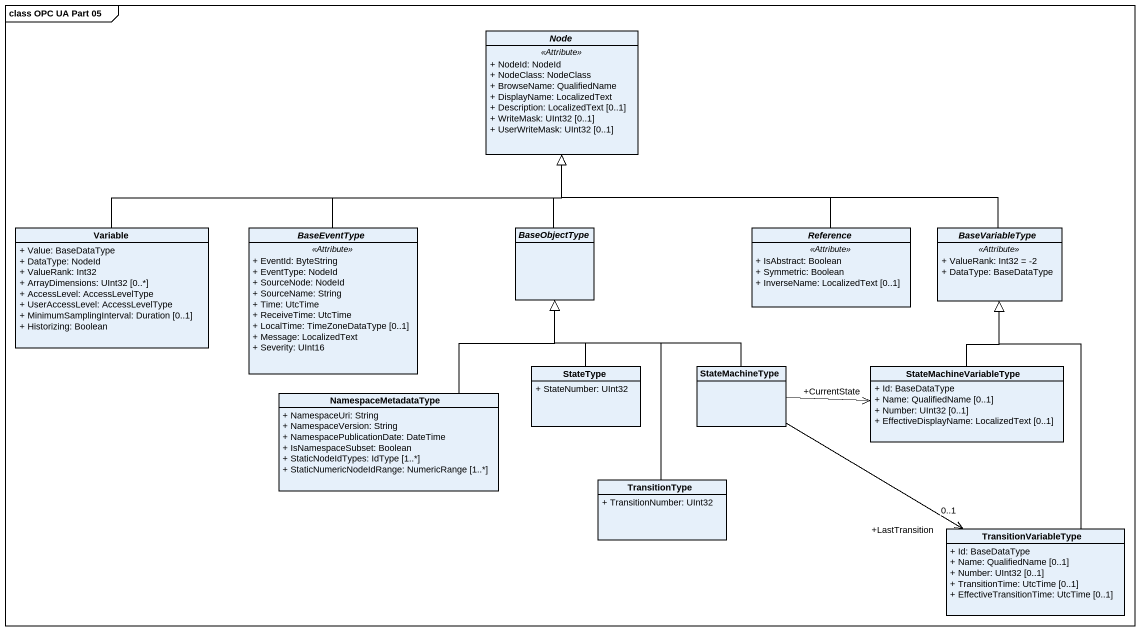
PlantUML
@startuml
mainframe class OPC UA Part 05
hide circle
hide empty members
skinparam classAttributeIconSize 0
abstract class "Node" as Node_ {
  .. <<Attribute>> ..
  + NodeId: NodeId
  + NodeClass: NodeClass
  + BrowseName: QualifiedName
  + DisplayName: LocalizedText
  + Description: LocalizedText [0..1]
  + WriteMask: UInt32 [0..1]
  + UserWriteMask: UInt32 [0..1]
}
class Variable {
  + Value: BaseDataType
  + DataType: NodeId
  + ValueRank: Int32
  + ArrayDimensions: UInt32 [0..*]
  + AccessLevel: AccessLevelType
  + UserAccessLevel: AccessLevelType
  + MinimumSamplingInterval: Duration [0..1]
  + Historizing: Boolean
}
abstract class BaseEventType {
  .. <<Attribute>> ..
  + EventId: ByteString
  + EventType: NodeId
  + SourceNode: NodeId
  + SourceName: String
  + Time: UtcTime
  + ReceiveTime: UtcTime
  + LocalTime: TimeZoneDataType [0..1]
  + Message: LocalizedText
  + Severity: UInt16
}
abstract class BaseObjectType
abstract class Reference {
  .. <<Attribute>> ..
  + IsAbstract: Boolean
  + Symmetric: Boolean
  + InverseName: LocalizedText [0..1]
}
abstract class BaseVariableType {
  .. <<Attribute>> ..
  + ValueRank: Int32 = -2
  + DataType: BaseDataType
}
class StateType {
  + StateNumber: UInt32
}
class StateMachineType
class StateMachineVariableType {
  + Id: BaseDataType
  + Name: QualifiedName [0..1]
  + Number: UInt32 [0..1]
  + EffectiveDisplayName: LocalizedText [0..1]
}
class NamespaceMetadataType {
  + NamespaceUri: String
  + NamespaceVersion: String
  + NamespacePublicationDate: DateTime
  + IsNamespaceSubset: Boolean
  + StaticNodeIdTypes: IdType [1..*]
  + StaticNumericNodeIdRange: NumericRange [1..*]
}
class TransitionType {
  + TransitionNumber: UInt32
}
class TransitionVariableType {
  + Id: BaseDataType
  + Name: QualifiedName [0..1]
  + Number: UInt32 [0..1]
  + TransitionTime: UtcTime [0..1]
  + EffectiveTransitionTime: UtcTime [0..1]
}
Variable -right-|> Node_
BaseEventType -up-|> Node_
BaseObjectType -up-|> Node_
Reference -up-|> Node_
BaseVariableType -left-|> Node_
StateType -up-|> BaseObjectType
StateMachineType -up-|> BaseObjectType
StateMachineVariableType -up-|> BaseVariableType
StateMachineVariableType "+CurrentState" <-left- StateMachineType
NamespaceMetadataType -up-|> BaseObjectType
TransitionType -up-|> BaseObjectType
TransitionVariableType -up-|> BaseVariableType
TransitionVariableType "+LastTransition\n0..1" <-left- StateMachineType
@enduml
